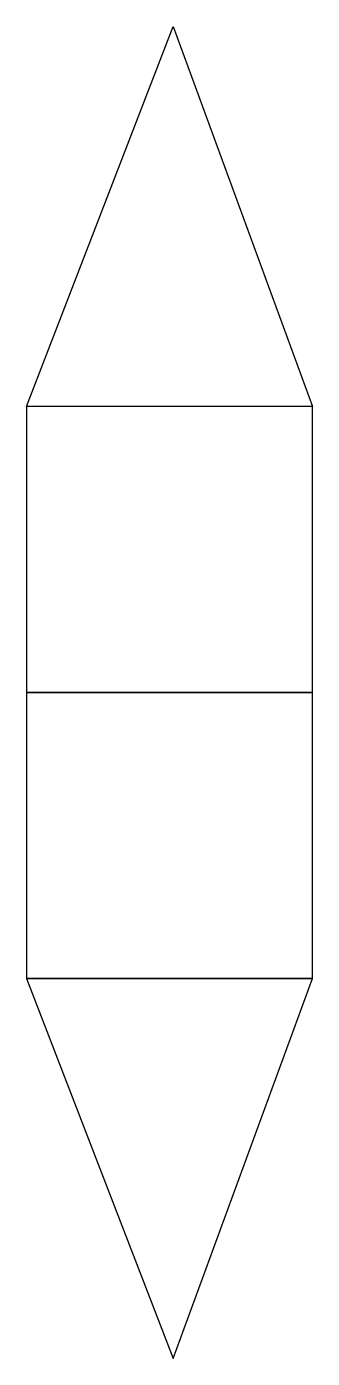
# Model space of a CAD drawing. Header units: millimetres. Extents: x 19 to 65, y -80 to 133.
import ezdxf

# ---------------------------------------------------------------- set-up
doc = ezdxf.new("R2010")
doc.units = ezdxf.units.MM
doc.layers.add('Default', color=18, linetype='Continuous', true_color=0x000000)

msp = doc.modelspace()

# ---------------------------------------------------------------- linework, layer by layer
at = {"layer": 'Default'}
for points in [[(18.72, 72.33), (42.22, 133.26), (64.59, 72.33)], [(18.72, 26.46), (64.59, 26.46), (64.59, 72.33), (18.72, 72.33)], [(18.72, -19.42), (64.59, -19.42), (64.59, 26.46), (18.72, 26.46)], [(18.72, -19.42), (42.22, -80.35), (64.59, -19.42)]]:
    msp.add_lwpolyline(points, close=True, dxfattribs=at)

doc.saveas('drawing.dxf')
